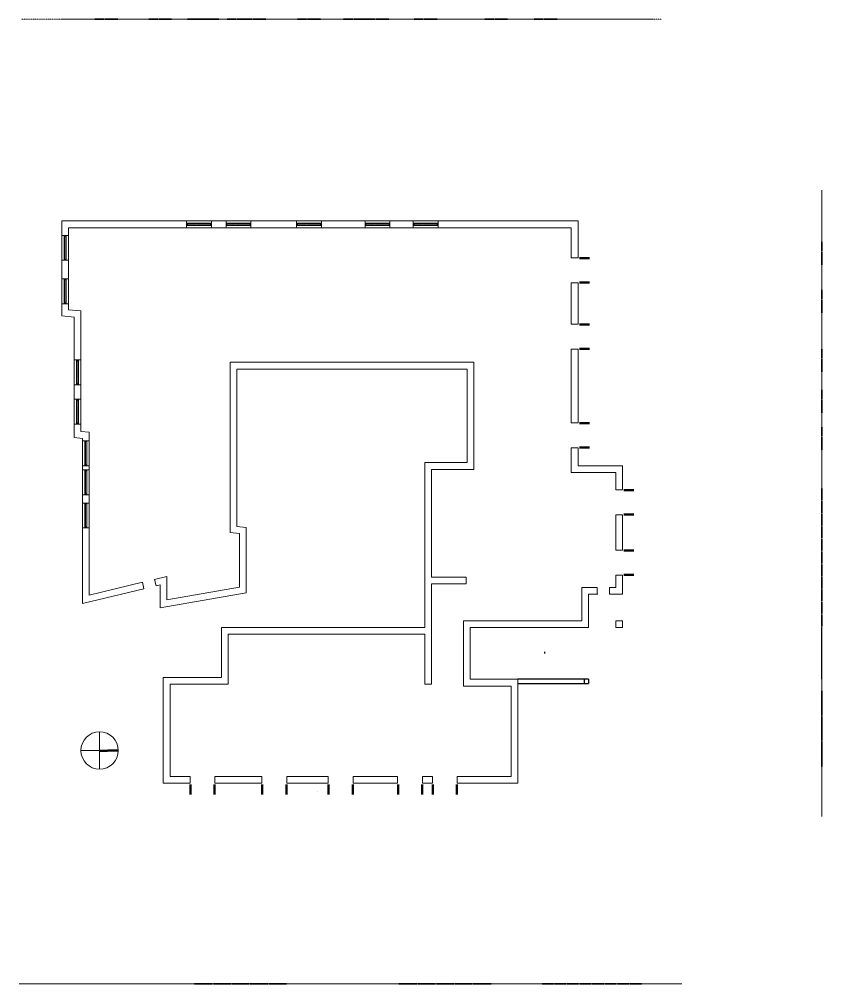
# Model space of a CAD drawing. Header units: inches. Extents: x -3048 to 2593, y -3508 to 2302.
# Drawn here: x -1662 to 660, y -487 to 2302 of the extents above; entities that cross this region are included whole.
import ezdxf

# ---------------------------------------------------------------- set-up
doc = ezdxf.new("R2010")
doc.units = ezdxf.units.IN
doc.header["$MEASUREMENT"] = 0
doc.linetypes.add('Dash 1_16_', pattern=[0.125, 0.0625, -0.0625])
doc.layers.add('3D-Walls', color=1, linetype='Continuous')
for name, color, linetype, lineweight in [('A-DOOR', 31, 'Continuous', 30), ('A-DOOR-FRAM', 31, 'Continuous', 13), ('A-DOOR-GLAZ', 31, 'Continuous', 50), ('A-FLOR', 140, 'Continuous', 30), ('A-GLAZ', 151, 'Continuous', 30), ('A-ROOF', 132, 'Continuous', 13), ('A-ROOF-OTLN', 132, 'Continuous', 9), ('A-WALL', 113, 'Continuous', 13), ('C-NORTH', 7, 'Continuous', 13), ('C-TOPO', 7, 'Dash 1_16_', 9), ('L-SITE-WALL', 31, 'Continuous', 30), ('S-STRS-MBND', 31, 'Continuous', 30)]:
    doc.layers.add(name, color=color, linetype=linetype, lineweight=lineweight)
doc.layers.get('A-DOOR').off()

# ---------------------------------------------------------------- blocks, each defined once
blk = doc.blocks.new('Double-Glass 1 - 72_ x 84_-106700-Level 1 New')
at = {"layer": 'A-DOOR-GLAZ'}
for p, q in [((-35, 42.6), (-35, 13.8)), ((35, 13.8), (35, 42.6))]:
    blk.add_line(p, q, dxfattribs=at)
blk = doc.blocks.new('Golden Proportion - Wood 6_w-135343-Level 1 New')
at = {"layer": 'A-GLAZ', "lineweight": 20}
for p, q in [((-34.8, 3), (-36, 3)), ((-34.8, 1), (-34.8, 3)), ((-32.8, 2.5), (-34.8, 2.5)), ((-34.8, 2.5), (-34.8, 1)), ((-34.8, 1), (-32.8, 1)), ((-33.5, 1), (-34.8, 1)), ((-33.5, -3), (-33.5, 1)), ((-32.8, 1), (-32.8, 2.5)), ((-7.5, 2.5), (-9.5, 2.5)), ((-9.5, 2.5), (-9.5, 1)), ((-9.5, 1), (-7.5, 1)), ((-7.5, 1), (-7.5, 2.5)), ((34.7, 2.5), (32.7, 2.5)), ((32.7, 2.5), (32.7, 1)), ((32.7, 1), (34.7, 1)), ((34.7, 1), (33.5, 1)), ((33.5, 1), (33.5, -3)), ((34.7, 3), (34.7, 1)), ((36, 3), (34.7, 3)), ((34.7, 1), (34.7, 2.5)), ((-36, -3), (-33.5, -3)), ((33.5, -3), (36, -3))]:
    blk.add_line(p, q, dxfattribs=at)
at = {"layer": 'A-GLAZ', "lineweight": 9}
for p, q in [((34.7, 3), (-34.8, 3)), ((-32.8, 2.5), (-9.5, 2.5)), ((-9.5, 1), (-32.8, 1)), ((-7.5, 2.5), (32.7, 2.5)), ((32.7, 1), (-7.5, 1)), ((-33.5, -3), (33.5, -3))]:
    blk.add_line(p, q, dxfattribs=at)
at = {"layer": 'A-GLAZ', "lineweight": 30}
for p, q in [((-9.5, 2), (-32.8, 2)), ((-32.8, 2), (-32.8, 1.5)), ((-32.8, 1.5), (-9.5, 1.5)), ((-9.5, 1.5), (-9.5, 2)), ((32.7, 2), (-7.5, 2)), ((-7.5, 2), (-7.5, 1.5)), ((-7.5, 1.5), (32.7, 1.5)), ((32.7, 1.5), (32.7, 2))]:
    blk.add_line(p, q, dxfattribs=at)
blk = doc.blocks.new('Golden Proportion - Wood 6_w-V3-Level 1 New')
at = {"layer": 'A-GLAZ', "lineweight": 20}
for p, q in [((-34.8, 3), (-36, 3)), ((-36, 3), (-36, -3)), ((-34.8, 1), (-34.8, 3)), ((-32.8, 2.5), (-34.8, 2.5)), ((-34.8, 2.5), (-34.8, 1)), ((-34.8, 1), (-32.8, 1)), ((-33.5, 1), (-34.8, 1)), ((-33.5, -3), (-33.5, 1)), ((-32.8, 1), (-32.8, 2.5)), ((-7.5, 2.5), (-9.5, 2.5)), ((-9.5, 2.5), (-9.5, 1)), ((-9.5, 1), (-7.5, 1)), ((-7.5, 1), (-7.5, 2.5)), ((34.7, 2.5), (32.7, 2.5)), ((32.7, 2.5), (32.7, 1)), ((32.7, 1), (34.7, 1)), ((34.7, 1), (33.5, 1)), ((33.5, 1), (33.5, -3)), ((34.7, 3), (34.7, 1)), ((36, 3), (34.7, 3)), ((34.7, 1), (34.7, 2.5)), ((36, -3), (36, 3)), ((-36, -3), (-33.5, -3)), ((33.5, -3), (36, -3))]:
    blk.add_line(p, q, dxfattribs=at)
at = {"layer": 'A-GLAZ', "lineweight": 9}
for p, q in [((34.7, 3), (-34.8, 3)), ((-32.8, 2.5), (-9.5, 2.5)), ((-9.5, 1), (-32.8, 1)), ((-7.5, 2.5), (32.7, 2.5)), ((32.7, 1), (-7.5, 1)), ((-33.5, -3), (33.5, -3))]:
    blk.add_line(p, q, dxfattribs=at)
at = {"layer": 'A-GLAZ', "lineweight": 30}
for p, q in [((-9.5, 2), (-32.8, 2)), ((-32.8, 2), (-32.8, 1.5)), ((-32.8, 1.5), (-9.5, 1.5)), ((-9.5, 1.5), (-9.5, 2)), ((32.7, 2), (-7.5, 2)), ((-7.5, 2), (-7.5, 1.5)), ((-7.5, 1.5), (32.7, 1.5)), ((32.7, 1.5), (32.7, 2))]:
    blk.add_line(p, q, dxfattribs=at)
blk = doc.blocks.new('Double-Glass 1 - 72_ x 84_-106700-West')
at = {"layer": 'A-DOOR-FRAM', "color": 8}
for p in [(-673.9, 0), (-672.9, 87)]:
    blk.add_line(p, (-673.9, 87), dxfattribs=at)

msp = doc.modelspace()

# ---------------------------------------------------------------- linework, layer by layer
at = {"layer": '3D-Walls'}
msp.add_line((-800, 68, 134.8), (-800, 68, 134.8), dxfattribs=at)
at = {"layer": 'A-FLOR', "extrusion": (1, 0, -1.83697e-16)}
for p, q in [((659.8, 393.5, 113.3), (659.8, 543.5, 113.3)), ((659.8, 393.5, 106.7), (659.8, 543.5, 106.7)), ((659.8, 393.5, 100.1), (659.8, 543.5, 100.1)), ((659.8, 393.5, 93.4), (659.8, 543.5, 93.4)), ((659.8, 393.5, 86.8), (659.8, 543.5, 86.8)), ((659.8, 393.5, 80.2), (659.8, 543.5, 80.2)), ((659.8, 393.5, 73.6), (659.8, 543.5, 73.6)), ((659.8, 393.5, 67), (659.8, 543.5, 67)), ((659.8, 393.5, 60.4), (659.8, 543.5, 60.4)), ((659.8, 393.5, 53.8), (659.8, 543.5, 53.8)), ((659.8, 393.5, 47.1), (659.8, 543.5, 47.1)), ((659.8, 393.5, 40.5), (659.8, 543.5, 40.5)), ((659.8, 393.5, 33.9), (659.8, 543.5, 33.9)), ((659.8, 393.5, 27.3), (659.8, 543.5, 27.3)), ((659.8, 393.5, 20.7), (659.8, 543.5, 20.7)), ((659.8, 393.5, 13.1), (659.8, 543.5, 13.1)), ((659.8, 393.5, 6.5), (659.8, 543.5, 6.5)), ((659.8, 393.5, 121), (659.8, 543.5, 121))]:
    msp.add_line(p, q, dxfattribs=at)
at = {"layer": 'A-GLAZ', "extrusion": (0, 1, -1.83697e-16), "elevation": 2302.4}
for points in [[(1417.2, 197.5), (1443.3, 197.5), (1443.3, 159.1), (1417.2, 159.1)], [(1377.1, 197.5), (1414.2, 197.5), (1414.2, 159.1), (1377.1, 159.1)], [(1261.1, 197.5), (1287.1, 197.5), (1287.1, 159.1), (1261.1, 159.1)], [(1221, 197.5), (1258.1, 197.5), (1258.1, 159.1), (1221, 159.1)], [(1148.9, 76.2), (1174.9, 76.2), (1174.9, 37.8), (1148.9, 37.8)], [(1125, 197.5), (1151, 197.5), (1151, 159.1), (1125, 159.1)], [(1108.7, 76.2), (1145.9, 76.2), (1145.9, 37.8), (1108.7, 37.8)], [(1084.9, 197.5), (1122, 197.5), (1122, 159.1), (1084.9, 159.1)], [(1034.7, 76.2), (1060.7, 76.2), (1060.7, 37.8), (1034.7, 37.8)], [(994.6, 76.2), (1031.7, 76.2), (1031.7, 37.8), (994.6, 37.8)], [(988.2, 197.5), (1014.2, 197.5), (1014.2, 159.1), (988.2, 159.1)], [(948.1, 197.5), (985.2, 197.5), (985.2, 159.1), (948.1, 159.1)], [(830.8, 197.5), (856.8, 197.5), (856.8, 159.1), (830.8, 159.1)], [(830.8, 76.2), (856.8, 76.2), (856.8, 37.8), (830.8, 37.8)], [(790.7, 197.5), (827.8, 197.5), (827.8, 159.1), (790.7, 159.1)], [(790.7, 76.2), (827.8, 76.2), (827.8, 37.8), (790.7, 37.8)], [(697.2, 197.5), (723.3, 197.5), (723.3, 159.1), (697.2, 159.1)], [(657.1, 197.5), (694.2, 197.5), (694.2, 159.1), (657.1, 159.1)], [(632.6, 76.2), (658.6, 76.2), (658.6, 37.8), (632.6, 37.8)], [(592.5, 76.2), (629.6, 76.2), (629.6, 37.8), (592.5, 37.8)], [(493.1, 197.5), (519.1, 197.5), (519.1, 159.1), (493.1, 159.1)], [(493.1, 76.2), (519.1, 76.2), (519.1, 37.8), (493.1, 37.8)], [(453, 197.5), (490.1, 197.5), (490.1, 159.1), (453, 159.1)], [(453, 76.2), (490.1, 76.2), (490.1, 37.8), (453, 37.8)], [(289.1, 197.5), (315.1, 197.5), (315.1, 159.1), (289.1, 159.1)], [(249, 197.5), (286.1, 197.5), (286.1, 159.1), (249, 159.1)], [(146, 197.5), (172, 197.5), (172, 159.1), (146, 159.1)], [(105.9, 197.5), (143, 197.5), (143, 159.1), (105.9, 159.1)]]:
    msp.add_lwpolyline(points, close=True, dxfattribs=at)
at = {"layer": 'A-GLAZ', "extrusion": (1, 0, -1.83697e-16), "elevation": 659.8}
for points in [[(1632.6, 157.7), (1658.6, 157.7), (1658.6, 196.3), (1632.6, 196.3)], [(1592.5, 157.7), (1629.6, 157.7), (1629.6, 196.3), (1592.5, 196.3)], [(1493.7, 157.7), (1519.7, 157.7), (1519.7, 196.3), (1493.7, 196.3)], [(1453.6, 157.7), (1490.7, 157.7), (1490.7, 196.3), (1453.6, 196.3)], [(1322.6, 157.7), (1348.6, 157.7), (1348.6, 196.3), (1322.6, 196.3)], [(1282.5, 157.7), (1319.6, 157.7), (1319.6, 196.3), (1282.5, 196.3)], [(1204.6, 157.7), (1230.6, 157.7), (1230.6, 196.3), (1204.6, 196.3)], [(1164.5, 157.7), (1201.6, 157.7), (1201.6, 196.3), (1164.5, 196.3)], [(1097.1, 157.7), (1123.1, 157.7), (1123.1, 196.3), (1097.1, 196.3)], [(1057, 157.7), (1094.1, 157.7), (1094.1, 196.3), (1057, 196.3)], [(911.7, 289.9), (944.8, 289.9), (944.8, 307.4), (911.7, 307.4)], [(875.2, 289.9), (908.3, 289.9), (908.3, 307.4), (875.2, 307.4)], [(838.7, 289.9), (871.8, 289.9), (871.8, 307.4), (838.7, 307.4)], [(802.3, 289.9), (835.3, 289.9), (835.3, 307.4), (802.3, 307.4)], [(765.8, 289.9), (798.9, 289.9), (798.9, 307.4), (765.8, 307.4)], [(729.3, 289.9), (762.4, 289.9), (762.4, 307.4), (729.3, 307.4)], [(692.8, 289.9), (725.9, 289.9), (725.9, 307.4), (692.8, 307.4)], [(656.3, 289.9), (689.4, 289.9), (689.4, 307.4), (656.3, 307.4)], [(619.9, 289.9), (652.9, 289.9), (652.9, 307.4), (619.9, 307.4)], [(583.4, 289.9), (616.5, 289.9), (616.5, 307.4), (583.4, 307.4)], [(546.9, 289.9), (580, 289.9), (580, 307.4), (546.9, 307.4)], [(288.8, 158.9), (360.2, 158.9), (360.2, 206.1), (288.8, 224)], [(216, 158.9), (285.8, 158.9), (285.8, 224.9), (216, 242.3)], [(141.6, 158.9), (213, 158.9), (213, 243), (141.6, 260.9)]]:
    msp.add_lwpolyline(points, close=True, dxfattribs=at)
at = {"layer": 'A-GLAZ', "extrusion": (0, -1, 6.12323e-17), "elevation": 487.1}
for points in [[(-1155.1, 123.1), (-1103.3, 123.1), (-1103.3, 214.2), (-1155.1, 214.2)], [(-1100.3, 123.1), (-1050, 123.1), (-1050, 214.2), (-1100.3, 214.2)], [(-1047, 123.1), (-996.4, 123.1), (-996.4, 214.2), (-1047, 214.2)], [(-993.4, 123.1), (-943.1, 123.1), (-943.1, 214.2), (-993.4, 214.2)], [(-940.1, 123.1), (-888.3, 123.1), (-888.3, 214.2), (-940.1, 214.2)], [(-563.4, 123.1), (-511.5, 123.1), (-511.5, 214.2), (-563.4, 214.2)], [(-508.5, 123.1), (-458.2, 123.1), (-458.2, 214.2), (-508.5, 214.2)], [(-455.2, 123.1), (-404.6, 123.1), (-404.6, 214.2), (-455.2, 214.2)], [(-401.6, 123.1), (-351.3, 123.1), (-351.3, 214.2), (-401.6, 214.2)], [(-348.3, 123.1), (-296.5, 123.1), (-296.5, 214.2), (-348.3, 214.2)], [(-149.3, 289.9), (-116.2, 289.9), (-116.2, 307.4), (-149.3, 307.4)], [(-113, 289.9), (-79.9, 289.9), (-79.9, 307.4), (-113, 307.4)], [(-76.7, 289.9), (-43.7, 289.9), (-43.7, 307.4), (-76.7, 307.4)], [(-40.3, 289.9), (-7.2, 289.9), (-7.2, 307.4), (-40.3, 307.4)], [(-4, 289.9), (29.1, 289.9), (29.1, 307.4), (-4, 307.4)], [(32.3, 289.9), (65.3, 289.9), (65.3, 307.4), (32.3, 307.4)], [(68.5, 289.9), (101.6, 289.9), (101.6, 307.4), (68.5, 307.4)], [(104.8, 289.9), (137.9, 289.9), (137.9, 307.4), (104.8, 307.4)]]:
    msp.add_lwpolyline(points, close=True, dxfattribs=at)
at = {"layer": 'A-ROOF', "extrusion": (0, 1, -1.83697e-16)}
for p, q in [((-335.9, 2302.4, 330.5), (-302.8, 2302.4, 372.1)), ((-302.8, 2302.4, 360.1), (-326.3, 2302.4, 330.5)), ((84, 2302.4, 633.4), (-302.8, 2302.4, 657.3)), ((83.8, 2302.4, 519.3), (-302.8, 2302.4, 543.4)), ((-302.6, 2302.4, 546.3), (84, 2302.4, 522.2)), ((83.9, 2302.4, 432), (171.3, 2302.4, 322.8)), ((171.3, 2302.4, 310.8), (83.9, 2302.4, 420.1)), ((171.3, 2302.4, 322.8), (171.3, 2302.4, 310.8))]:
    msp.add_line(p, q, dxfattribs=at)
at = {"layer": 'A-ROOF', "extrusion": (1, 0, -1.83697e-16)}
for p, q in [((659.8, 1807.9), (659.8, -3.1)), ((659.8, 1011.1, 519), (659.8, 1011.1, 546.1)), ((659.8, 1011.1, 546.1), (659.8, 963.5, 546.1)), ((659.8, 963.5, 522), (659.8, 1011.1, 522)), ((659.8, 978.5, 322.8), (659.8, 978.5, 432)), ((659.8, 978.5, 432), (659.8, 650.2, 432)), ((659.8, 963.5, 546.1), (659.8, 925.1, 525.2)), ((659.8, 925.1, 501.1), (659.8, 963.5, 522)), ((659.8, 963.5, 546.1), (659.8, 963.5, 519)), ((659.8, 925.1, 525.2), (659.8, 925.1, 522.2)), ((659.8, 925.1, 522.2), (659.8, 924.3, 516.7)), ((659.8, 913.4, 491.7), (659.8, 925.1, 491.7)), ((659.8, 925.1, 491.7), (659.8, 925.1, 498.1)), ((659.8, 925.1, 498.1), (659.8, 924.2, 492.6)), ((659.8, 925.1, 498.1), (659.8, 925.1, 522.2)), ((659.8, 924.3, 516.7), (659.8, 914.1, 516.7)), ((659.8, 924.3, 516.7), (659.8, 924.1, 492.6)), ((659.8, 924.2, 492.6), (659.8, 914.3, 492.6)), ((659.8, 914.3, 492.6), (659.8, 913.4, 498.1)), ((659.8, 914.1, 516.7), (659.8, 914.3, 492.6)), ((659.8, 914.1, 516.7), (659.8, 913.4, 522.2)), ((659.8, 913.4, 522.2), (659.8, 913.4, 525.2)), ((659.8, 913.4, 525.2), (659.8, 650.2, 657.1)), ((659.8, 650.2, 633.2), (659.8, 913.4, 501.1)), ((659.8, 913.4, 522.2), (659.8, 913.4, 491.7)), ((659.8, 650.2, 432), (659.8, 520.5, 322.8)), ((659.8, 650.2, 657.1), (659.8, 650.2, 630.2)), ((659.8, 543.5, 282), (659.8, 520.5, 262.6)), ((659.8, 520.5, 250.7), (659.8, 543.5, 270.1)), ((659.8, 520.5, 250.7), (659.8, 543.5, 250.7)), ((659.8, 520.5, 262.6), (659.8, 520.5, 250.7)), ((659.8, 393.5, 243), (659.8, 393.5, 254.9))]:
    msp.add_line(p, q, dxfattribs=at)
at = {"layer": 'A-ROOF', "extrusion": (0, -1, 6.12323e-17)}
for p, q in [((-1661.8, -487.1), (255, -487.1)), ((-1245.2, -487.1, 277.8), (-1539.1, -487.1, 330)), ((-1539.1, -487.1, 330), (-1539.1, -487.1, 318.1)), ((-1539.1, -487.1, 330), (-1245.2, -487.1, 330)), ((-1503.3, -487.1, 311.7), (-1503.3, -487.1, 323.6)), ((-1479.2, -487.1, 307.4), (-1479.2, -487.1, 319.4)), ((-1254.1, -487.1, 267.3), (-1254.1, -487.1, 279.4)), ((-1245.2, -487.1, 265.8), (-1245.2, -487.1, 277.8)), ((-1245.2, -487.1, 277.8), (-1245.2, -487.1, 330)), ((-1245.2, -487.1, 330), (-336.3, -487.1, 330)), ((-339.4, -487.1, 326.2), (-1245.2, -487.1, 326.2)), ((-218.8, -487.1, 326.2), (-339.4, -487.1, 326.2)), ((-339.4, -487.1, 326.2), (-302.7, -487.1, 372.1)), ((-302.7, -487.1, 372.1), (-182.6, -487.1, 372.1)), ((-302.4, -487.1, 657.1), (-302.7, -487.1, 654.1)), ((84.1, -487.1, 633.2), (-302.4, -487.1, 657.1)), ((-218.8, -487.1, 314.2), (-218.8, -487.1, 326.2)), ((-182.6, -487.1, 322.8), (-182.6, -487.1, 432)), ((-182.6, -487.1, 432), (83.9, -487.1, 432)), ((83.9, -487.1, 432), (171.4, -487.1, 322.8)), ((83.9, -487.1, 630.2), (84.1, -487.1, 633.2))]:
    msp.add_line(p, q, dxfattribs=at)
at = {"layer": 'A-ROOF', "extrusion": (1, 0, -1.83697e-16), "elevation": 659.8}
for points in [[(1719.2, 318.1), (1011.1, 318.1), (1011.1, 330), (1719.2, 330)], [(978.5, 310.6), (520.5, 310.6), (520.5, 322.8), (978.5, 322.8)], [(459, 226.6), (459, 238.5), (108.5, 326.2), (108.5, 314.2)]]:
    msp.add_lwpolyline(points, close=True, dxfattribs=at)
at = {"layer": 'A-ROOF', "extrusion": (0, -1, 6.12323e-17), "elevation": 487.1}
msp.add_lwpolyline([(-218.8, 314.2), (-1245.2, 314.2)], dxfattribs=at)
for points in [[(-218.8, 250.7), (-152.7, 250.7), (-152.7, 262.6), (-218.8, 262.6)], [(-182.6, 310.6), (171.4, 310.6), (171.4, 322.8), (-182.6, 322.8)]]:
    msp.add_lwpolyline(points, close=True, dxfattribs=at)
at = {"layer": 'A-ROOF-OTLN', "extrusion": (0, 1, -1.83697e-16)}
for p, q in [((-1539.9, 2302.4, 330.2), (-1539.1, 2302.4, 330.2)), ((-1539.1, 2302.4, 318.9), (-1539.9, 2302.4, 318.9)), ((-1539.9, 2302.4, 318.9), (-1539.9, 2302.4, 330.2)), ((-1539.1, 2302.4, 318.8), (-1539.2, 2302.4, 318.8)), ((-1539.2, 2302.4, 318.8), (-1539.2, 2302.4, 318.9)), ((-1539.1, 2302.4, 318.8), (-1539.2, 2302.4, 318.8)), ((-44.5, 2302.4, 330.5), (-1539.1, 2302.4, 330.5)), ((-1539.1, 2302.4, 319.2), (-44.5, 2302.4, 319.2)), ((-44.5, 2302.4, 319.2), (-44.5, 2302.4, 330.5))]:
    msp.add_line(p, q, dxfattribs=at)
at = {"layer": 'A-WALL', "extrusion": (0, 1, -1.83697e-16)}
for p, q in [((-1539.1, 2302.4, 318), (-45.2, 2302.4, 318)), ((-1539.1, 2302.4, 330.5), (-1539.1, 2302.4)), ((-302.8, 2302.4, 657.3), (-302.8, 2302.4, 330.5)), ((-45.2, 2302.4, 318), (-45.2, 2302.4)), ((83.8, 2302.4), (84, 2302.4, 633.4)), ((83.8, 2302.4, 120.1), (141.2, 2302.4, 120.1)), ((141.2, 2302.4, 120.1), (141.2, 2302.4, 348.5))]:
    msp.add_line(p, q, dxfattribs=at)
at = {"layer": 'A-WALL'}
for p, q in [((-45.2, 1719.2), (-1539.1, 1719.2)), ((-1539.1, 1719.2), (-1539.1, 1444.3)), ((-1177.6, 1699.7), (-1177.6, 1719.2)), ((-1105.6, 1719.2), (-1105.6, 1699.7)), ((-1063.6, 1699.7), (-1063.6, 1719.2)), ((-991.6, 1719.2), (-991.6, 1699.7)), ((-859.5, 1699.7), (-859.5, 1719.2)), ((-787.5, 1719.2), (-787.5, 1699.7)), ((-661.5, 1699.7), (-661.5, 1719.2)), ((-589.5, 1719.2), (-589.5, 1699.7)), ((-522, 1699.7), (-522, 1719.2)), ((-450, 1719.2), (-450, 1699.7)), ((-45.2, 1612.4), (-45.2, 1719.2)), ((-1539.1, 1677.4), (-1519.6, 1677.4)), ((-1519.6, 1462.2), (-1519.6, 1699.7)), ((-1519.6, 1699.7), (-64.7, 1699.7)), ((-64.7, 1699.7), (-64.7, 1612.4)), ((-1519.6, 1605.4), (-1539.1, 1605.4)), ((-64.7, 1612.4), (-45.2, 1612.4)), ((-1539.1, 1551.4), (-1519.6, 1551.4)), ((-45.2, 1540.4), (-64.7, 1540.4)), ((-64.7, 1540.4), (-64.7, 1420.4)), ((-45.2, 1420.4), (-45.2, 1540.4)), ((-1519.6, 1479.4), (-1539.1, 1479.4)), ((-1483.6, 1459), (-1519.6, 1462.2)), ((-1483.6, 1110.2), (-1483.6, 1459)), ((-1539.1, 1444.3), (-1503.1, 1441.1)), ((-1503.1, 1441.1), (-1503.1, 1092.4)), ((-64.7, 1420.4), (-45.2, 1420.4)), ((-45.2, 1348.4), (-64.7, 1348.4)), ((-64.7, 1348.4), (-64.7, 1135.1)), ((-45.2, 1135.1), (-45.2, 1348.4)), ((-1503.1, 1317.4), (-1483.6, 1317.4)), ((-1051.8, 1310.2), (-1051.8, 818.1)), ((-346.3, 1310.2), (-1051.8, 1310.2)), ((-1032.3, 835.5), (-1032.3, 1290.7)), ((-1032.3, 1290.7), (-365.8, 1290.7)), ((-365.8, 1290.7), (-365.8, 1020.2)), ((-346.3, 1000.7), (-346.3, 1310.2)), ((-1483.6, 1245.4), (-1503.1, 1245.4)), ((-1503.1, 1203.4), (-1483.6, 1203.4)), ((-1483.6, 1131.4), (-1503.1, 1131.4)), ((-64.7, 1135.1), (-45.2, 1135.1)), ((-1503.1, 1092.4), (-1479.1, 1090.3)), ((-1459.6, 1108.1), (-1483.6, 1110.2)), ((-1479.1, 1090.3), (-1479.1, 612.3)), ((-1459.6, 637), (-1459.6, 1108.1)), ((-1479.1, 1083.3), (-1459.6, 1083.3)), ((-45.2, 1063.1), (-64.7, 1063.1)), ((-64.7, 1063.1), (-64.7, 991.6)), ((-45.2, 1011.1), (-45.2, 1063.1)), ((-1459.6, 1011.3), (-1479.1, 1011.3)), ((-365.8, 1020.2), (-488.8, 1020.2)), ((-488.8, 1020.2), (-488.8, 543.3)), ((83.8, 1011.1), (-45.2, 1011.1)), ((83.8, 941.3), (83.8, 1011.1)), ((-1479.1, 999.3), (-1459.6, 999.3)), ((-469.3, 1000.7), (-346.3, 1000.7)), ((-469.3, 689.1), (-469.3, 1000.7)), ((-64.7, 991.6), (64.3, 991.6)), ((64.3, 991.6), (64.3, 941.3)), ((-1459.6, 927.3), (-1479.1, 927.3)), ((64.3, 941.3), (83.8, 941.3)), ((-1479.1, 903.3), (-1459.6, 903.3)), ((83.8, 869.3), (64.3, 869.3)), ((64.3, 869.3), (64.3, 766.8)), ((83.8, 766.8), (83.8, 869.3)), ((-1459.6, 831.3), (-1479.1, 831.3)), ((-1051.8, 818.1), (-1024.8, 815.1)), ((-1005.3, 832.5), (-1032.3, 835.5)), ((-1024.8, 815.1), (-1024.8, 659.5)), ((-1005.3, 643), (-1005.3, 832.5)), ((64.3, 766.8), (83.8, 766.8)), ((-1305.6, 674), (-1459.6, 637)), ((-1301, 655.1), (-1305.6, 674)), ((-1234.6, 691), (-1270.5, 682.4)), ((-1270.5, 682.4), (-1266, 663.5)), ((-1234.6, 623.6), (-1234.6, 691)), ((-368.5, 689.1), (-469.3, 689.1)), ((-469.3, 379.5), (-469.3, 669.6)), ((-469.3, 669.6), (-368.5, 669.6)), ((-368.5, 669.6), (-368.5, 689.1)), ((83.8, 694.8), (64.3, 694.8)), ((64.3, 694.8), (64.3, 659.1)), ((83.8, 639.6), (83.8, 694.8)), ((-1479.1, 612.3), (-1301, 655.1)), ((-1266, 663.5), (-1254.1, 666.3)), ((-1254.1, 666.3), (-1254.1, 600.5)), ((-1254.1, 600.5), (-1005.3, 643)), ((-1024.8, 659.5), (-1234.6, 623.6)), ((-34.5, 659.1), (-34.5, 562.8)), ((9.8, 659.1), (-34.5, 659.1)), ((9.8, 639.6), (9.8, 659.1)), ((64.3, 659.1), (45.8, 659.1)), ((45.8, 639.6), (45.8, 659.1)), ((-15, 639.6), (11.8, 639.6)), ((-15, 543.3), (-15, 639.6)), ((45.8, 639.6), (83.8, 639.6)), ((-376.5, 562.8), (-376.5, 373.8)), ((-34.5, 562.8), (-376.5, 562.8)), ((-1077.1, 543.3), (-1077.1, 399)), ((-488.8, 543.3), (-1077.1, 543.3)), ((-357, 393.3), (-357, 543.3)), ((-357, 543.3), (-15, 543.3)), ((-1057.6, 379.5), (-1057.6, 523.8)), ((-1057.6, 523.8), (-488.8, 523.8)), ((-488.8, 523.8), (-488.8, 379.5)), ((-1077.1, 399), (-1245.1, 399)), ((-1245.1, 399), (-1245.1, 93.2)), ((-219, 393.3), (-357, 393.3)), ((-219, 93.2), (-219, 393.3)), ((-1225.6, 379.5), (-1057.6, 379.5)), ((-1225.6, 112.7), (-1225.6, 379.5)), ((-488.8, 379.5), (-469.3, 379.5)), ((-376.5, 373.8), (-238.5, 373.8)), ((-238.5, 373.8), (-238.5, 112.7)), ((-1167.7, 112.7), (-1225.6, 112.7)), ((-1167.7, 93.2), (-1167.7, 112.7)), ((-960.1, 112.7), (-1095.7, 112.7)), ((-1095.7, 112.7), (-1095.7, 93.2)), ((-960.1, 93.2), (-960.1, 112.7)), ((-768.1, 112.7), (-888.1, 112.7)), ((-888.1, 112.7), (-888.1, 93.2)), ((-768.1, 93.2), (-768.1, 112.7)), ((-567.1, 112.7), (-696.1, 112.7)), ((-696.1, 112.7), (-696.1, 93.2)), ((-567.1, 93.2), (-567.1, 112.7)), ((-466.5, 112.7), (-495.1, 112.7)), ((-495.1, 112.7), (-495.1, 93.2)), ((-466.5, 93.2), (-466.5, 112.7)), ((-238.5, 112.7), (-394.5, 112.7)), ((-394.5, 112.7), (-394.5, 93.2)), ((-1245.1, 93.2), (-1167.7, 93.2)), ((-1095.7, 93.2), (-960.1, 93.2)), ((-888.1, 93.2), (-768.1, 93.2)), ((-696.1, 93.2), (-567.1, 93.2)), ((-495.1, 93.2), (-466.5, 93.2)), ((-394.5, 93.2), (-219, 93.2))]:
    msp.add_line(p, q, dxfattribs=at)
at = {"layer": 'A-WALL', "extrusion": (1, 0, -1.83697e-16)}
for p, q in [((659.8, 1719.2), (659.8, 1719.2, 318.1)), ((659.8, 1011.1), (659.8, 1011.1, 519)), ((659.8, 963.5, 519), (659.8, 1011.1, 519)), ((659.8, 925.1, 498.1), (659.8, 963.5, 519)), ((659.8, 543.5, 119.9), (659.8, 948.4, 119.9)), ((659.8, 948.4, 119.9), (659.8, 948.4, 310.6)), ((659.8, 543.5, 286.7), (659.8, 948.4, 286.7)), ((659.8, 650.2, 630.2), (659.8, 913.4, 498.1)), ((659.8, 650.2, 630.2), (659.8, 650.2, 432)), ((659.8, 639.7), (659.8, 639.7, 119.9)), ((659.8, 562.9, 119.9), (659.8, 562.9)), ((659.8, 543.5), (659.8, 543.5, 310.6)), ((659.8, 459, 121), (659.8, 459, 226.6)), ((659.8, 381.4, 66.6), (659.8, 393.5, 66.6)), ((659.8, 393.5, 66.6), (659.8, 393.5)), ((659.8, 381.4, 119.9), (659.8, 393.5, 119.9)), ((659.8, 393.5, 119.9), (659.8, 393.5, 66.6)), ((659.8, 393.5, 119.9), (659.8, 393.5, 243)), ((659.8, 381.4), (659.8, 381.4, 66.6)), ((659.8, 381.4, 66.6), (659.8, 381.4, 119.9)), ((659.8, 108.5), (659.8, 108.5, 314.2))]:
    msp.add_line(p, q, dxfattribs=at)
at = {"layer": 'A-WALL', "extrusion": (0, -1, 6.12323e-17)}
for p, q in [((-1539.1, -487.1), (-1539.1, -487.1, 318.1)), ((-1245.2, -487.1, 265.8), (-1539.1, -487.1, 318.1)), ((-1503.3, -487.1), (-1503.3, -487.1, 311.7)), ((-1479.2, -487.1, 307.4), (-1479.2, -487.1)), ((-1254.3, -487.1, 43.9), (-1254.1, -487.1, 267.3)), ((-1245.2, -487.1, 265.8), (-1245.2, -487.1, 50.1)), ((-302.7, -487.1, 372.1), (-302.7, -487.1, 654.1)), ((-302.7, -487.1, 654.1), (83.9, -487.1, 630.2)), ((-218.8, -487.1), (-218.8, -487.1, 314.2)), ((-218.8, -487.1, 226.8), (-152.7, -487.1, 226.8)), ((-26.6, -487.1, 66.6), (-218.8, -487.1, 119.9)), ((-152.7, -487.1, 226.8), (-152.7, -487.1, 310.6)), ((-152.7, -487.1, 286.7), (141.3, -487.1, 286.7)), ((-14.9, -487.1, 66.6), (-26.6, -487.1, 66.6)), ((64.5, -487.1, 119.9), (-14.9, -487.1, 119.9)), ((-14.9, -487.1, 119.9), (-14.9, -487.1)), ((64.5, -487.1), (64.5, -487.1, 119.9)), ((141.3, -487.1, 119.9), (83.9, -487.1, 119.9)), ((83.9, -487.1, 119.9), (83.9, -487.1)), ((83.9, -487.1, 630.2), (83.9, -487.1, 432)), ((141.3, -487.1, 310.6), (141.3, -487.1, 119.9))]:
    msp.add_line(p, q, dxfattribs=at)
at = {"layer": 'A-WALL', "extrusion": (0, 1, -1.83697e-16), "elevation": 2302.4}
for points in [[(1374.1, 200.5), (1446.2, 200.5), (1446.2, 156.2), (1374.1, 156.2)], [(1218, 200.5), (1290.1, 200.5), (1290.1, 156.2), (1218, 156.2)], [(1105.8, 79.1), (1177.9, 79.1), (1177.9, 34.8), (1105.8, 34.8)], [(1081.9, 200.5), (1154, 200.5), (1154, 156.2), (1081.9, 156.2)], [(991.6, 79.1), (1063.7, 79.1), (1063.7, 34.8), (991.6, 34.8)], [(945.1, 200.5), (1017.2, 200.5), (1017.2, 156.2), (945.1, 156.2)], [(787.7, 200.5), (859.8, 200.5), (859.8, 156.2), (787.7, 156.2)], [(787.7, 79.1), (859.8, 79.1), (859.8, 34.8), (787.7, 34.8)], [(654.1, 200.5), (726.2, 200.5), (726.2, 156.2), (654.1, 156.2)], [(589.5, 79.1), (661.6, 79.1), (661.6, 34.8), (589.5, 34.8)], [(450, 200.5), (522.1, 200.5), (522.1, 156.2), (450, 156.2)], [(450, 79.1), (522.1, 79.1), (522.1, 34.8), (450, 34.8)], [(246, 200.5), (318.1, 200.5), (318.1, 156.2), (246, 156.2)], [(102.9, 200.5), (175, 200.5), (175, 156.2), (102.9, 156.2)]]:
    msp.add_lwpolyline(points, close=True, dxfattribs=at)
at = {"layer": 'A-WALL', "extrusion": (1, 0, -1.83697e-16), "elevation": 659.8}
for points in [[(1589.5, 154.7), (1661.6, 154.7), (1661.6, 199.3), (1589.5, 199.3)], [(1450.6, 154.7), (1522.7, 154.7), (1522.7, 199.3), (1450.6, 199.3)], [(1279.5, 154.7), (1351.6, 154.7), (1351.6, 199.3), (1279.5, 199.3)], [(1161.5, 154.7), (1233.6, 154.7), (1233.6, 199.3), (1161.5, 199.3)], [(1054, 154.7), (1126.1, 154.7), (1126.1, 199.3), (1054, 199.3)], [(363.2, 155.9), (138.6, 155.9), (138.6, 264.7), (363.2, 208.4)]]:
    msp.add_lwpolyline(points, close=True, dxfattribs=at)
at = {"layer": 'A-WALL'}
msp.add_lwpolyline([(64.3, 562.8), (64.3, 543.3), (83.8, 543.3), (83.8, 562.8)], close=True, dxfattribs=at)
at = {"layer": 'A-WALL', "extrusion": (0, -1, 6.12323e-17), "elevation": 487.1}
for points in [[(-1158.1, 119.9), (-885.1, 119.9), (-885.1, 217.2), (-1158.1, 217.2)], [(-566.3, 119.9), (-293.3, 119.9), (-293.3, 217.2), (-566.3, 217.2)]]:
    msp.add_lwpolyline(points, close=True, dxfattribs=at)
at = {"layer": 'C-NORTH'}
for p, q in [((-1429.5, 241.4), (-1429.5, 133.4)), ((-1483.5, 187.4), (-1429.5, 187.4))]:
    msp.add_line(p, q, dxfattribs=at)
at = {"layer": 'C-NORTH', "const_width": 6.75}
msp.add_lwpolyline([(-1429.5, 186.6), (-1375.5, 187.4)], dxfattribs=at)
at = {"layer": 'C-NORTH'}
msp.add_circle((-1429.5, 187.4), 54, dxfattribs=at)
at = {"layer": 'C-TOPO', "extrusion": (0, 1, -1.83697e-16)}
msp.add_line((197.3, 2302.4), (-1655.7, 2302.4), dxfattribs=at)
at = {"layer": 'C-TOPO', "extrusion": (0, -1, 6.12323e-17)}
for p, q in [((-1303, -487.1, 4.5), (-1307.7, -487.1, 0.2)), ((-1287.8, -487.1, 17.9), (-1303, -487.1, 4.5)), ((-1245.6, -487.1, 11.9), (-1294.6, -487.1, 11.9)), ((-1267.7, -487.1, 34.1), (-1287.8, -487.1, 17.9)), ((-1245.4, -487.1, 23.9), (-1280.4, -487.1, 23.9)), ((-1254.3, -487.1, 43.9), (-1267.7, -487.1, 34.1)), ((-1245.2, -487.1, 50.1), (-1254.3, -487.1, 43.9)), ((-1245.2, -487.1, 50.1), (-1245.2, -487.1))]:
    msp.add_line(p, q, dxfattribs=at)
at = {"layer": 'L-SITE-WALL'}
for p, q in [((-15, 393.3), (-219, 393.3)), ((-26.8, 381.3), (-26.8, 393.3)), ((-15, 393.3), (-15, 381.3)), ((-219, 381.3), (-15, 381.3))]:
    msp.add_line(p, q, dxfattribs=at)
at = {"layer": 'S-STRS-MBND'}
msp.add_line((-141, 468.3), (-141, 472.5), dxfattribs=at)

# ---------------------------------------------------------------- block references
at = {"layer": 'A-DOOR', "extrusion": (0, 1, -1.83697e-16)}
msp.add_blockref('Double-Glass 1 - 72_ x 84_-106700-West', (718.1, 0, 2302.4), dxfattribs=at)
at = {"layer": 'A-DOOR'}
for p, rotation in [((-55.1, 1576.4), 270), ((-55.1, 1384.4), 270), ((-55.1, 1099.1), 270), ((73.9, 905.3), 270), ((73.9, 730.8), 270), ((-1131.7, 103.1), 180), ((-924.1, 103.1), 180), ((-732.1, 103.1), 180), ((-531.1, 103.1), 180), ((-430.5, 103.1), 180)]:
    msp.add_blockref('Double-Glass 1 - 72_ x 84_-106700-Level 1 New', p, dxfattribs=dict(at, rotation=rotation))
at = {"layer": 'A-GLAZ'}
for name, p in [('Golden Proportion - Wood 6_w-V3-Level 1 New', (-1141.6, 1709.4)), ('Golden Proportion - Wood 6_w-V3-Level 1 New', (-1027.6, 1709.4)), ('Golden Proportion - Wood 6_w-135343-Level 1 New', (-823.5, 1709.4)), ('Golden Proportion - Wood 6_w-135343-Level 1 New', (-625.5, 1709.4)), ('Golden Proportion - Wood 6_w-135343-Level 1 New', (-486, 1709.4))]:
    msp.add_blockref(name, p, dxfattribs=at)
at = {"layer": 'A-GLAZ', "rotation": 89.99999999999999}
for p in [(-1529.4, 1641.4), (-1529.4, 1515.4), (-1493.4, 1281.4), (-1493.4, 1167.4), (-1469.4, 1047.3), (-1469.4, 963.3), (-1469.4, 867.3)]:
    msp.add_blockref('Golden Proportion - Wood 6_w-135343-Level 1 New', p, dxfattribs=at)

doc.saveas('drawing.dxf')
